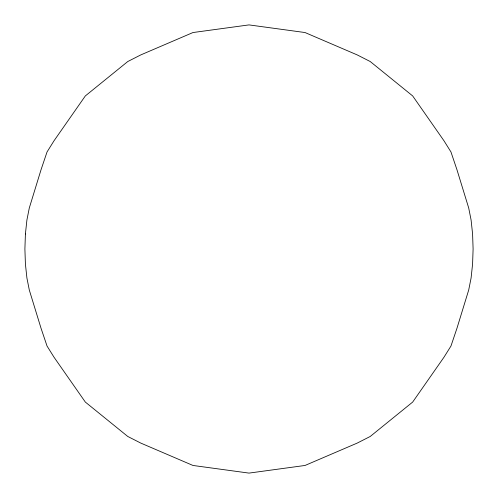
<?xml version="1.0" encoding="UTF-8"?>
<svg xmlns="http://www.w3.org/2000/svg" width="498" height="498" viewBox="0 0 498 498"><rect width="100%" height="100%" fill="white"/><g stroke="black" fill="none" stroke-linecap="round" stroke-linejoin="round"><path stroke-width="0.75" d="M25.41 233.985L24.9 249L25.41 264.015L26.911 278.002L29.295 290.01L41.029 328.232L47.036 346.035L54.033 357.234L85.32 402.06L127.768 436.466L140.766 443.077L192.975 465.462L249 473.1L305.025 465.462L357.234 443.077L370.232 436.466L412.68 402.06L443.967 357.234L450.964 346.035L456.971 328.232L468.705 290.01L471.089 278.002L472.59 264.015L473.1 249L472.59 233.985L471.089 219.998L468.705 207.99L456.971 169.768L450.964 151.965L443.967 140.766L412.68 95.94L370.232 61.534L357.234 54.923L305.025 32.538L249 24.9L192.975 32.538L140.766 54.923L127.768 61.534L85.32 95.94L54.033 140.766L47.036 151.965L41.029 169.768L29.295 207.99L26.911 219.998L25.41 233.985"/></g></svg>
